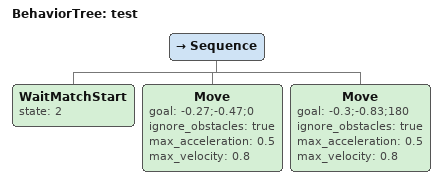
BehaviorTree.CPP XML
<?xml version="1.0" encoding="UTF-8"?>
<root BTCPP_format="4">
  <BehaviorTree ID="test">
    <Sequence>
      <WaitMatchStart state="2"/>
      <Move goal="-0.27;-0.47;0"
            ignore_obstacles="true"
            max_acceleration="0.5"
            max_velocity="0.8"/>
      <Move goal="-0.3;-0.83;180"
            ignore_obstacles="true"
            max_acceleration="0.5"
            max_velocity="0.8"/>
    </Sequence>
  </BehaviorTree>

</root>
